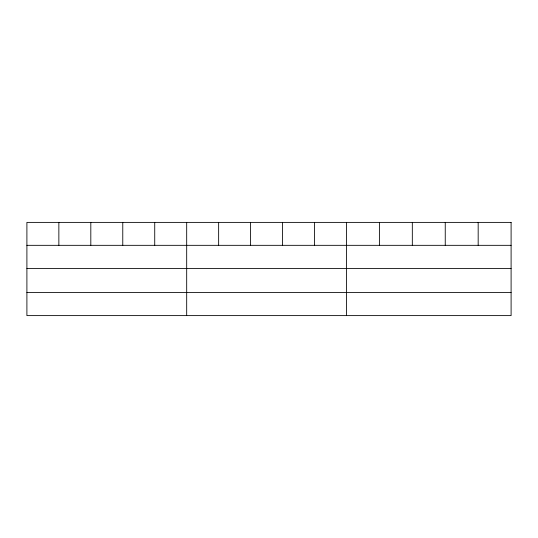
<?xml version="1.0" encoding="UTF-8"?>
<svg xmlns="http://www.w3.org/2000/svg" width="538" height="538" viewBox="0 0 538 538"><rect width="100%" height="100%" fill="white"/><g stroke="black" fill="none" stroke-linecap="round" stroke-linejoin="round"><path stroke-width="0.81" d="M26.9 245.328L511.1 245.328M26.9 268.523L511.1 268.523M26.9 292.416L511.1 292.416M478.174 222.389L478.174 245.328M445.249 222.389L445.249 245.328M412.323 222.389L412.323 245.328M379.398 222.389L379.398 245.328M346.472 222.389L346.472 315.611M314.515 222.389L314.515 245.328M282.558 222.389L282.558 245.328M250.6 222.389L250.6 245.328M218.643 222.389L218.643 245.328M186.686 222.389L186.686 315.611M154.729 222.389L154.729 245.328M122.772 222.389L122.772 245.328M90.814 222.389L90.814 245.328M58.857 222.389L58.857 245.328M511.1 222.389L26.9 222.389L26.9 315.611L511.1 315.611L511.1 222.389"/></g></svg>
